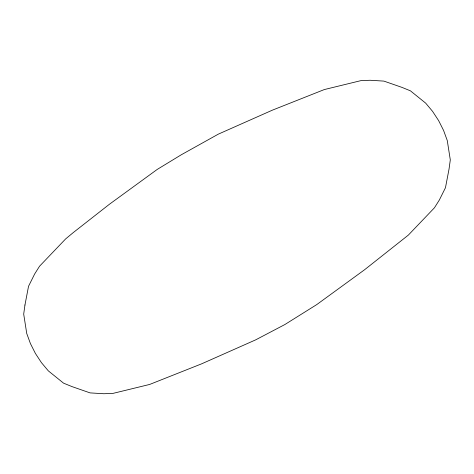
<?xml version="1.0" encoding="UTF-8"?>
<svg xmlns="http://www.w3.org/2000/svg" width="474" height="474" viewBox="0 0 474 474"><rect width="100%" height="100%" fill="white"/><g stroke="black" fill="none" stroke-linecap="round" stroke-linejoin="round"><path stroke-width="0.71" d="M24.95 305.025L23.7 314.102L26.734 333.477L30.419 343.561L35.378 353.403L41.422 362.622L48.318 370.858L63.575 383.17L72.06 386.624L90.09 392.893L103.859 393.74L113.013 393.379L149.666 384.444L201.622 363.831L255.664 339.864L284.809 324.572L316.751 304.592L364.53 269.783L408.357 235.092L434.421 207.813L439.315 200.069L445.465 187.722L449.05 168.975L450.3 159.898L447.266 140.523L443.581 130.439L438.622 120.597L432.578 111.378L425.682 103.142L410.425 90.83L401.94 87.376L383.91 81.107L370.141 80.26L360.987 80.621L324.334 89.556L272.378 110.169L218.336 134.136L181.293 154.773L157.249 169.408L109.47 204.217L73.174 232.657L65.643 238.908L39.579 266.187L34.685 273.931L28.535 286.278L24.95 305.025"/></g></svg>
